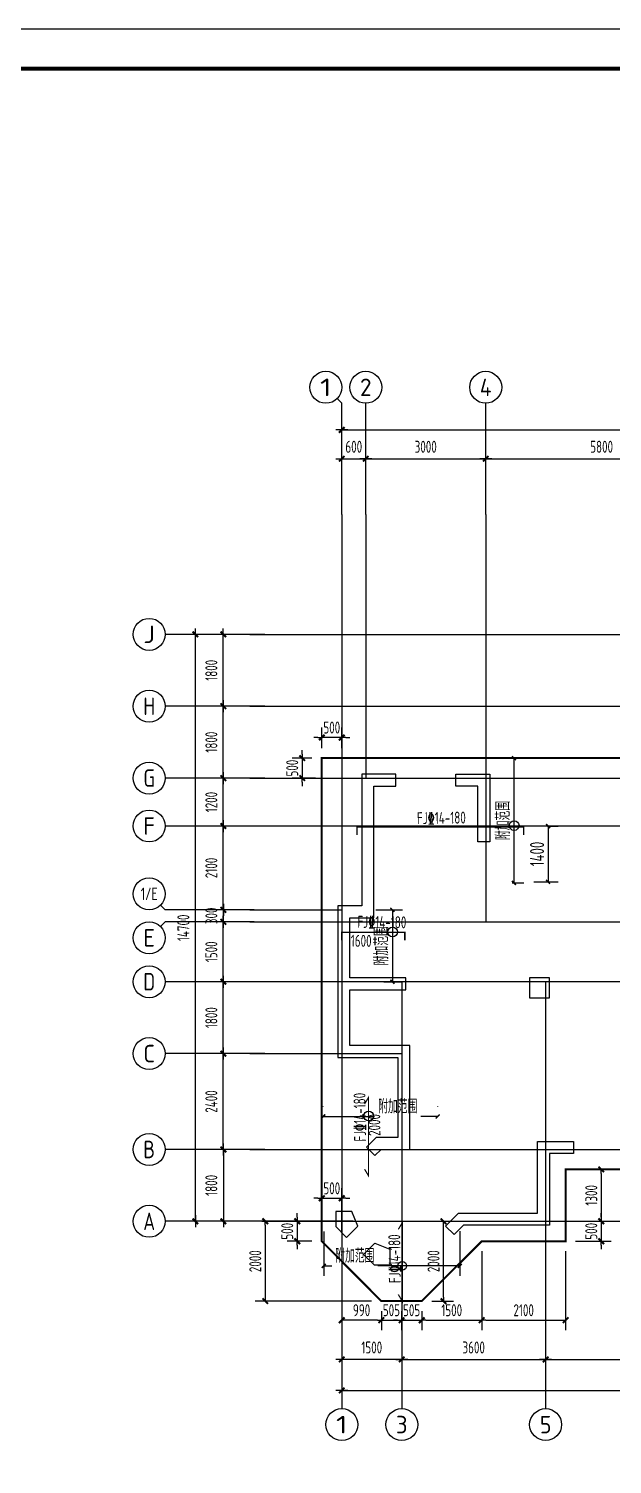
# Model space of a CAD drawing. Extents: x 627893 to 789462, y -407363 to 145317.
# Drawn here: x 666443 to 681040, y -303129 to -267174 of the extents above; entities that cross this region are included whole.
import ezdxf
from ezdxf.enums import TextEntityAlignment as Align

# ---------------------------------------------------------------- set-up
doc = ezdxf.new("R2010")
doc.units = 0
doc.header["$LTSCALE"] = 100
doc.layers.get('0').update_dxf_attribs({"linetype": 'CONTINUOUS'})
doc.layers.get('Defpoints').update_dxf_attribs({"linetype": 'CONTINUOUS'})
for name, color, linetype in [('AXIS', 3, 'CONTINUOUS'), ('AXIS_TEXT', 7, 'CONTINUOUS'), ('COLU', 255, 'CONTINUOUS'), ('DIM', 3, 'CONTINUOUS'), ('dim-wall', 7, 'CONTINUOUS'), ('dote', 253, 'CONTINUOUS'), ('WALL', 255, 'CONTINUOUS'), ('Z-CT', 2, 'CONTINUOUS'), ('图框', 254, 'CONTINUOUS'), ('支座钢筋标注', 173, 'CONTINUOUS'), ('板底钢筋', 24, 'CONTINUOUS'), ('楼板负筋钢筋', 1, 'CONTINUOUS')]:
    doc.layers.add(name, color=color, linetype=linetype)
doc.styles.add('_TCH_AXIS', font='tssdeng.shx', dxfattribs={"width": 0.7, "bigfont": 'tssdchn.shx'})
doc.styles.add('COMPLEX', font='tssdeng.shx', dxfattribs={"width": 0.7, "bigfont": 'tssdchn.shx'})
doc.styles.add('dim_font', font='tssdeng.shx', dxfattribs={"width": 0.7, "bigfont": 'tssdchn.shx'})
doc.styles.add('Jgcad-DIM', font='tssdeng.shx', dxfattribs={"width": 0.7, "bigfont": 'tssdchn.shx'})
doc.styles.get("Standard").update_dxf_attribs({"font": 'tssdeng.shx', "width": 0.7, "bigfont": 'tssdchn.shx'})
doc.styles.add('TSSD_Dimension', font='Tssdeng.shx', dxfattribs={"width": 0.7, "bigfont": 'tssdchn.shx'})
doc.dimstyles.new('DIMN', dxfattribs={"dimtxt": 300, "dimasz": 1, "dimexe": 250, "dimexo": 300, "dimgap": 150, "dimtad": 1, "dimdec": 0, "dimzin": 0, "dimdsep": 46, "dimtxsty": 'dim_font', "dimblk": '_DIMX', "dimcen": 0.09, "dimclrt": 7, "dimadec": 0, "dimazin": 0, "dimtfac": 1, "dimtdec": 0, "dimtix": 1, "dimtmove": 2, "dimatfit": 3, "dimldrblk": '_DIMX', "dimfxl": 250, "dimtolj": 1, "dimtzin": 0, "dimarcsym": 0})
doc.dimstyles.new('JGCAD_100_117', dxfattribs={"dimtxt": 351, "dimasz": 100, "dimexe": 250, "dimexo": 250, "dimgap": 100, "dimtad": 1, "dimdec": 0, "dimdsep": 46, "dimtxsty": 'Jgcad-DIM', "dimblk1": 'ARCHTICK', "dimblk2": 'ARCHTICK', "dimsah": 1, "dimcen": 0.09, "dimclre": 7, "dimclrt": 1, "dimadec": 3, "dimazin": 0, "dimtfac": 1, "dimtdec": 4, "dimtix": 1, "dimtofl": 0, "dimtmove": 2, "dimatfit": 3, "dimfxl": 1, "dimtolj": 1, "dimtzin": 0, "dimarcsym": 0})
doc.dimstyles.new('TSSD_100_100$0', dxfattribs={"dimtxt": 300, "dimasz": 100, "dimexe": 250, "dimexo": 250, "dimgap": 100, "dimtad": 1, "dimdec": 0, "dimzin": 0, "dimdsep": 46, "dimtxsty": 'TSSD_Dimension', "dimblk": '_TSDBK', "dimblk1": '_TSDBK', "dimblk2": '_TSDBK', "dimsah": 1, "dimcen": 0, "dimclrt": 7, "dimadec": 0, "dimazin": 0, "dimtfac": 1, "dimtdec": 0, "dimtix": 1, "dimtmove": 2, "dimatfit": 3, "dimldrblk": '_TSDBK', "dimfxl": 1, "dimtolj": 1, "dimtzin": 0, "dimarcsym": 0})

# ---------------------------------------------------------------- blocks, each defined once
blk = doc.blocks.new('_AXISO')
blk.add_circle((0, 0), 0.5)
at = {"layer": 'AXIS_TEXT', "style": 'COMPLEX', "width": 1.041667}
blk.add_attdef('A', text='', height=0.56, dxfattribs=at).set_placement((-0.25, -0.28), (0.25, -0.28), align=Align.FIT)
blk = doc.blocks.new('_DIMX')
blk.add_line((-150, 0), (150, 0))
at = {"const_width": 50}
blk.add_lwpolyline([(-70, -70), (70, 70)], dxfattribs=at)
blk = doc.blocks.new('*D703')
at = {"layer": 'AXIS', "color": 0, "lineweight": -2}
for p, q in [((671700, -289243), (671061, -289243)), ((671311, -289242), (671311, -289241)), ((671311, -289543), (671311, -289243)), ((671700, -289543), (671061, -289543)), ((671311, -289544), (671311, -289545))]:
    blk.add_line(p, q, dxfattribs=at)
at = {"layer": 'Defpoints', "color": 0}
for p in [(671311, -289243), (672000, -289243), (672000, -289543)]:
    blk.add_point(p, dxfattribs=at)
at = {"layer": 'AXIS', "color": 0, "lineweight": -2}
for p, rotation in [((671311, -289243), 270), ((671311, -289543), 90)]:
    blk.add_blockref('_DIMX', p, dxfattribs=dict(at, rotation=rotation))
at = {"layer": 'AXIS', "color": 7, "insert": (671011, -289393), "char_height": 300, "attachment_point": 5, "rotation": 90, "style": 'dim_font'}
blk.add_mtext('\\A1;300', dxfattribs=at)
blk = doc.blocks.new('*D705')
at = {"layer": 'AXIS', "color": 0, "lineweight": -2}
for p, q in [((671971, -295243), (671061, -295243)), ((671311, -295244), (671311, -297042)), ((671971, -297043), (671061, -297043))]:
    blk.add_line(p, q, dxfattribs=at)
at = {"layer": 'Defpoints', "color": 0}
for p in [(672271, -295243), (671311, -297043), (672271, -297043)]:
    blk.add_point(p, dxfattribs=at)
at = {"layer": 'AXIS', "color": 0, "lineweight": -2}
for p, rotation in [((671311, -295243), 90), ((671311, -297043), 270)]:
    blk.add_blockref('_DIMX', p, dxfattribs=dict(at, rotation=rotation))
at = {"layer": 'AXIS', "color": 7, "insert": (671011, -296143), "char_height": 300, "attachment_point": 5, "rotation": 90, "style": 'dim_font'}
blk.add_mtext('\\A1;1800', dxfattribs=at)
blk = doc.blocks.new('*D706')
at = {"layer": 'AXIS', "color": 0, "lineweight": -2}
for p, q in [((674274, -299743), (674274, -300753)), ((675774, -299743), (675774, -300753)), ((675773, -300503), (674275, -300503))]:
    blk.add_line(p, q, dxfattribs=at)
at = {"layer": 'Defpoints', "color": 0}
for p in [(674274, -299443), (675774, -299443), (674274, -300503)]:
    blk.add_point(p, dxfattribs=at)
at = {"layer": 'AXIS', "color": 0, "lineweight": -2, "rotation": 180}
blk.add_blockref('_DIMX', (674274, -300503), dxfattribs=at)
at = {"layer": 'AXIS', "color": 0, "lineweight": -2}
blk.add_blockref('_DIMX', (675774, -300503), dxfattribs=at)
at = {"layer": 'AXIS', "color": 7, "insert": (675024, -300203), "char_height": 300, "attachment_point": 5, "style": 'dim_font'}
blk.add_mtext('\\A1;1500', dxfattribs=at)
blk = doc.blocks.new('*D721')
at = {"layer": 'AXIS', "color": 0, "lineweight": -2}
for p, q in [((674274, -279042), (674274, -277694)), ((674874, -279042), (674874, -277694)), ((674273, -277944), (674272, -277944)), ((674274, -277944), (674874, -277944)), ((674875, -277944), (674876, -277944))]:
    blk.add_line(p, q, dxfattribs=at)
at = {"layer": 'Defpoints', "color": 0}
for p in [(674874, -277944), (674274, -279342), (674874, -279342)]:
    blk.add_point(p, dxfattribs=at)
at = {"layer": 'AXIS', "color": 0, "lineweight": -2}
blk.add_blockref('_DIMX', (674274, -277944), dxfattribs=at)
at = {"layer": 'AXIS', "color": 0, "lineweight": -2, "rotation": 180}
blk.add_blockref('_DIMX', (674874, -277944), dxfattribs=at)
at = {"layer": 'AXIS', "color": 7, "insert": (674574, -277644), "char_height": 300, "attachment_point": 5, "style": 'dim_font'}
blk.add_mtext('\\A1;600', dxfattribs=at)
blk = doc.blocks.new('A$C35F87531')
at = {"layer": '图框'}
blk.add_lwpolyline([(0, 0), (0, 59400), (84100, 59400), (84100, 0)], close=True, dxfattribs=at)
at = {"layer": '图框', "const_width": 100}
blk.add_lwpolyline([(2500, 1000), (83100, 1000), (83100, 58400), (2500, 58400)], close=True, dxfattribs=at)
blk = doc.blocks.new('_ArchTick')
at = {"color": 0, "linetype": 'ByBlock', "const_width": 0.4}
blk.add_lwpolyline([(-0.5, -0.5), (0.5, 0.5)], dxfattribs=at)
blk = doc.blocks.new('*D767')
at = {"layer": 'Defpoints', "color": 0}
for p in [(678412, -285443), (678284, -288568), (678582, -288568)]:
    blk.add_point(p, dxfattribs=at)
at = {"layer": 'dim-wall', "color": 0, "lineweight": -2}
blk.add_line((678582, -285443), (678582, -288568), dxfattribs=at)
at = {"layer": 'dim-wall', "color": 7, "lineweight": -2}
for p, q in [((678662, -285443), (678832, -285443)), ((678534, -288568), (678832, -288568))]:
    blk.add_line(p, q, dxfattribs=at)
at = {"layer": 'dim-wall', "color": 0, "lineweight": -2, "xscale": 100, "yscale": 100, "zscale": 100}
for p, rotation in [((678582, -285443), 90), ((678582, -288568), 270)]:
    blk.add_blockref('_ArchTick', p, dxfattribs=dict(at, rotation=rotation))
at = {"layer": 'dim-wall', "color": 1, "insert": (678307, -287006), "char_height": 351, "attachment_point": 5, "rotation": 90, "style": 'Jgcad-DIM'}
blk.add_mtext('\\A1;\\A1;\\A1;附加范围', dxfattribs=at)
blk = doc.blocks.new('*D772')
at = {"layer": 'Defpoints', "color": 0}
for p in [(673808, -294428), (676674, -294417), (676674, -294428)]:
    blk.add_point(p, dxfattribs=at)
at = {"layer": 'dim-wall', "color": 7, "lineweight": -2}
for p, q in [((673808, -294178), (673808, -294167)), ((676674, -294178), (676674, -294167))]:
    blk.add_line(p, q, dxfattribs=at)
at = {"layer": 'dim-wall', "color": 0, "lineweight": -2}
for p, q in [((673808, -294417), (675096, -294417)), ((676674, -294417), (676252, -294417))]:
    blk.add_line(p, q, dxfattribs=at)
at = {"layer": 'dim-wall', "color": 0, "lineweight": -2, "xscale": 100, "yscale": 100, "zscale": 100, "rotation": 180}
blk.add_blockref('_ArchTick', (673808, -294417), dxfattribs=at)
at = {"layer": 'dim-wall', "color": 0, "lineweight": -2, "xscale": 100, "yscale": 100, "zscale": 100}
blk.add_blockref('_ArchTick', (676674, -294417), dxfattribs=at)
at = {"layer": 'dim-wall', "color": 1, "insert": (675674, -294167), "char_height": 351, "attachment_point": 5, "style": 'Jgcad-DIM'}
blk.add_mtext('\\A1;\\A1;\\A1;\\A1;\\A1;附加范围', dxfattribs=at)
blk = doc.blocks.new('*D773')
at = {"layer": 'Defpoints', "color": 0}
for p in [(673823, -297046), (677224, -297043), (677224, -298159)]:
    blk.add_point(p, dxfattribs=at)
at = {"layer": 'dim-wall', "color": 7, "lineweight": -2}
for p, q in [((673823, -297296), (673823, -298409)), ((677224, -297293), (677224, -298409))]:
    blk.add_line(p, q, dxfattribs=at)
at = {"layer": 'dim-wall', "color": 0, "lineweight": -2}
for p, q in [((673823, -298159), (674022, -298159)), ((677224, -298159), (675178, -298159))]:
    blk.add_line(p, q, dxfattribs=at)
at = {"layer": 'dim-wall', "color": 0, "lineweight": -2, "xscale": 100, "yscale": 100, "zscale": 100, "rotation": 180}
blk.add_blockref('_ArchTick', (673823, -298159), dxfattribs=at)
at = {"layer": 'dim-wall', "color": 0, "lineweight": -2, "xscale": 100, "yscale": 100, "zscale": 100}
blk.add_blockref('_ArchTick', (677224, -298159), dxfattribs=at)
at = {"layer": 'dim-wall', "color": 1, "insert": (674600, -297907), "char_height": 351, "attachment_point": 5, "style": 'Jgcad-DIM'}
blk.add_mtext('\\A1;\\A1;\\A1;\\A1;附加范围', dxfattribs=at)
blk = doc.blocks.new('*D775')
at = {"layer": 'Defpoints', "color": 0}
for p in [(674874, -289243), (675074, -291043), (675540, -291043)]:
    blk.add_point(p, dxfattribs=at)
at = {"layer": 'dim-wall', "color": 7, "lineweight": -2}
for p, q in [((675124, -289243), (675790, -289243)), ((675324, -291043), (675790, -291043))]:
    blk.add_line(p, q, dxfattribs=at)
at = {"layer": 'dim-wall', "color": 0, "lineweight": -2}
blk.add_line((675540, -289243), (675540, -291043), dxfattribs=at)
at = {"layer": 'dim-wall', "color": 0, "lineweight": -2, "xscale": 100, "yscale": 100, "zscale": 100}
for p, rotation in [((675540, -289243), 90), ((675540, -291043), 270)]:
    blk.add_blockref('_ArchTick', p, dxfattribs=dict(at, rotation=rotation))
at = {"layer": 'dim-wall', "color": 1, "insert": (675264, -290143), "char_height": 351, "attachment_point": 5, "rotation": 90, "style": 'Jgcad-DIM'}
blk.add_mtext('\\A1;\\A1;\\A1;\\A1;附加范围', dxfattribs=at)
blk = doc.blocks.new('_TSDBK')
blk.add_line((-1, 0), (0, 0))
at = {"const_width": 0.5}
blk.add_lwpolyline([(-0.7, -0.7), (0.7, 0.7)], dxfattribs=at)
blk = doc.blocks.new('*D885')
at = {"layer": 'Defpoints', "color": 0}
for p in [(673774, -284927), (673774, -285443), (674274, -285443)]:
    blk.add_point(p, dxfattribs=at)
at = {"layer": 'DIM', "color": 0, "lineweight": -2}
for p, q in [((673774, -285193), (673774, -284677)), ((674274, -285193), (674274, -284677)), ((673674, -284927), (673574, -284927)), ((674274, -284927), (673774, -284927)), ((674374, -284927), (674474, -284927))]:
    blk.add_line(p, q, dxfattribs=at)
at = {"layer": 'DIM', "color": 0, "lineweight": -2, "xscale": 100, "yscale": 100, "zscale": 100}
blk.add_blockref('_TSDBK', (673774, -284927), dxfattribs=at)
at = {"layer": 'DIM', "color": 0, "lineweight": -2, "xscale": 100, "yscale": 100, "zscale": 100, "rotation": 180}
blk.add_blockref('_TSDBK', (674274, -284927), dxfattribs=at)
at = {"layer": 'DIM', "color": 7, "insert": (674024, -284677), "char_height": 300, "attachment_point": 5, "style": 'TSSD_Dimension'}
blk.add_mtext('\\A1;500', dxfattribs=at)
blk = doc.blocks.new('*D886')
at = {"layer": 'Defpoints', "color": 0}
for p in [(673774, -285443), (673284, -285943), (673869, -285943)]:
    blk.add_point(p, dxfattribs=at)
at = {"layer": 'DIM', "color": 0, "lineweight": -2}
for p, q in [((673524, -285443), (673034, -285443)), ((673284, -285343), (673284, -285243)), ((673284, -285443), (673284, -285943)), ((673619, -285943), (673034, -285943)), ((673284, -286043), (673284, -286143))]:
    blk.add_line(p, q, dxfattribs=at)
at = {"layer": 'DIM', "color": 0, "lineweight": -2, "xscale": 100, "yscale": 100, "zscale": 100}
for p, rotation in [((673284, -285443), 270), ((673284, -285943), 90)]:
    blk.add_blockref('_TSDBK', p, dxfattribs=dict(at, rotation=rotation))
at = {"layer": 'DIM', "color": 7, "insert": (673034, -285693), "char_height": 300, "attachment_point": 5, "rotation": 90, "style": 'TSSD_Dimension'}
blk.add_mtext('\\A1;500', dxfattribs=at)
blk = doc.blocks.new('*D887')
at = {"layer": 'Defpoints', "color": 0}
for p in [(673774, -297043), (673159, -297543), (673774, -297543)]:
    blk.add_point(p, dxfattribs=at)
at = {"layer": 'DIM', "color": 0, "lineweight": -2}
for p, q in [((673159, -296943), (673159, -296843)), ((673524, -297043), (672909, -297043)), ((673159, -297043), (673159, -297543)), ((673524, -297543), (672909, -297543)), ((673159, -297643), (673159, -297743))]:
    blk.add_line(p, q, dxfattribs=at)
at = {"layer": 'DIM', "color": 0, "lineweight": -2, "xscale": 100, "yscale": 100, "zscale": 100}
for p, rotation in [((673159, -297043), 270), ((673159, -297543), 90)]:
    blk.add_blockref('_TSDBK', p, dxfattribs=dict(at, rotation=rotation))
at = {"layer": 'DIM', "color": 7, "insert": (672909, -297293), "char_height": 300, "attachment_point": 5, "rotation": 90, "style": 'TSSD_Dimension'}
blk.add_mtext('\\A1;500', dxfattribs=at)
blk = doc.blocks.new('*D888')
at = {"layer": 'Defpoints', "color": 0}
for p in [(674274, -296467), (673774, -297543), (674274, -297543)]:
    blk.add_point(p, dxfattribs=at)
at = {"layer": 'DIM', "color": 0, "lineweight": -2}
for p, q in [((673774, -297293), (673774, -296217)), ((674274, -297293), (674274, -296217)), ((673674, -296467), (673574, -296467)), ((673774, -296467), (674274, -296467)), ((674374, -296467), (674474, -296467))]:
    blk.add_line(p, q, dxfattribs=at)
at = {"layer": 'DIM', "color": 0, "lineweight": -2, "xscale": 100, "yscale": 100, "zscale": 100}
blk.add_blockref('_TSDBK', (673774, -296467), dxfattribs=at)
at = {"layer": 'DIM', "color": 0, "lineweight": -2, "xscale": 100, "yscale": 100, "zscale": 100, "rotation": 180}
blk.add_blockref('_TSDBK', (674274, -296467), dxfattribs=at)
at = {"layer": 'DIM', "color": 7, "insert": (674024, -296217), "char_height": 300, "attachment_point": 5, "style": 'TSSD_Dimension'}
blk.add_mtext('\\A1;500', dxfattribs=at)
blk = doc.blocks.new('*D889')
at = {"layer": 'Defpoints', "color": 0}
for p in [(674274, -299043), (675264, -299043), (674274, -299521)]:
    blk.add_point(p, dxfattribs=at)
at = {"layer": 'DIM', "color": 0, "lineweight": -2}
for p, q in [((674274, -299293), (674274, -299771)), ((675264, -299293), (675264, -299771)), ((675164, -299521), (674374, -299521))]:
    blk.add_line(p, q, dxfattribs=at)
at = {"layer": 'DIM', "color": 0, "lineweight": -2, "xscale": 100, "yscale": 100, "zscale": 100, "rotation": 180}
blk.add_blockref('_TSDBK', (674274, -299521), dxfattribs=at)
at = {"layer": 'DIM', "color": 0, "lineweight": -2, "xscale": 100, "yscale": 100, "zscale": 100}
blk.add_blockref('_TSDBK', (675264, -299521), dxfattribs=at)
at = {"layer": 'DIM', "color": 7, "insert": (674769, -299271), "char_height": 300, "attachment_point": 5, "style": 'TSSD_Dimension'}
blk.add_mtext('\\A1;990', dxfattribs=at)
blk = doc.blocks.new('*D890')
at = {"layer": 'Defpoints', "color": 0}
for p in [(674808, -297043), (672360, -299043), (675264, -299043)]:
    blk.add_point(p, dxfattribs=at)
at = {"layer": 'DIM', "color": 0, "lineweight": -2}
for p, q in [((674558, -297043), (672110, -297043)), ((672360, -297143), (672360, -298943)), ((675014, -299043), (672110, -299043))]:
    blk.add_line(p, q, dxfattribs=at)
at = {"layer": 'DIM', "color": 0, "lineweight": -2, "xscale": 100, "yscale": 100, "zscale": 100}
for p, rotation in [((672360, -297043), 90), ((672360, -299043), 270)]:
    blk.add_blockref('_TSDBK', p, dxfattribs=dict(at, rotation=rotation))
at = {"layer": 'DIM', "color": 7, "insert": (672110, -298043), "char_height": 300, "attachment_point": 5, "rotation": 90, "style": 'TSSD_Dimension'}
blk.add_mtext('\\A1;2000', dxfattribs=at)
blk = doc.blocks.new('*D891')
at = {"layer": 'Defpoints', "color": 0}
for p in [(676274, -297043), (676819, -297043), (676274, -299043)]:
    blk.add_point(p, dxfattribs=at)
at = {"layer": 'DIM', "color": 0, "lineweight": -2}
for p, q in [((676524, -297043), (677069, -297043)), ((676819, -298943), (676819, -297143)), ((676524, -299043), (677069, -299043))]:
    blk.add_line(p, q, dxfattribs=at)
at = {"layer": 'DIM', "color": 0, "lineweight": -2, "xscale": 100, "yscale": 100, "zscale": 100}
for p, rotation in [((676819, -297043), 90), ((676819, -299043), 270)]:
    blk.add_blockref('_TSDBK', p, dxfattribs=dict(at, rotation=rotation))
at = {"layer": 'DIM', "color": 7, "insert": (676569, -298043), "char_height": 300, "attachment_point": 5, "rotation": 90, "style": 'TSSD_Dimension'}
blk.add_mtext('\\A1;2000', dxfattribs=at)
blk = doc.blocks.new('*D892')
at = {"layer": 'Defpoints', "color": 0}
for p in [(675264, -299043), (675769, -299043), (675769, -299521)]:
    blk.add_point(p, dxfattribs=at)
at = {"layer": 'DIM', "color": 0, "lineweight": -2}
for p, q in [((675264, -299293), (675264, -299771)), ((675769, -299293), (675769, -299771)), ((675164, -299521), (675064, -299521)), ((675264, -299521), (675769, -299521)), ((675869, -299521), (675969, -299521))]:
    blk.add_line(p, q, dxfattribs=at)
at = {"layer": 'DIM', "color": 0, "lineweight": -2, "xscale": 100, "yscale": 100, "zscale": 100}
blk.add_blockref('_TSDBK', (675264, -299521), dxfattribs=at)
at = {"layer": 'DIM', "color": 0, "lineweight": -2, "xscale": 100, "yscale": 100, "zscale": 100, "rotation": 180}
blk.add_blockref('_TSDBK', (675769, -299521), dxfattribs=at)
at = {"layer": 'DIM', "color": 7, "insert": (675516, -299271), "char_height": 300, "attachment_point": 5, "style": 'TSSD_Dimension'}
blk.add_mtext('\\A1;505', dxfattribs=at)
blk = doc.blocks.new('*D893')
at = {"layer": 'Defpoints', "color": 0}
for p in [(675769, -299043), (676274, -299043), (676274, -299521)]:
    blk.add_point(p, dxfattribs=at)
at = {"layer": 'DIM', "color": 0, "lineweight": -2}
for p, q in [((675769, -299293), (675769, -299771)), ((676274, -299293), (676274, -299771)), ((675669, -299521), (675569, -299521)), ((675769, -299521), (676274, -299521)), ((676374, -299521), (676474, -299521))]:
    blk.add_line(p, q, dxfattribs=at)
at = {"layer": 'DIM', "color": 0, "lineweight": -2, "xscale": 100, "yscale": 100, "zscale": 100}
blk.add_blockref('_TSDBK', (675769, -299521), dxfattribs=at)
at = {"layer": 'DIM', "color": 0, "lineweight": -2, "xscale": 100, "yscale": 100, "zscale": 100, "rotation": 180}
blk.add_blockref('_TSDBK', (676274, -299521), dxfattribs=at)
at = {"layer": 'DIM', "color": 7, "insert": (676021, -299271), "char_height": 300, "attachment_point": 5, "style": 'TSSD_Dimension'}
blk.add_mtext('\\A1;505', dxfattribs=at)
blk = doc.blocks.new('*D894')
at = {"layer": 'Defpoints', "color": 0}
for p in [(677774, -297543), (676274, -299043), (677774, -299521)]:
    blk.add_point(p, dxfattribs=at)
at = {"layer": 'DIM', "color": 0, "lineweight": -2}
for p, q in [((677774, -297793), (677774, -299771)), ((676274, -299293), (676274, -299771)), ((676374, -299521), (677674, -299521))]:
    blk.add_line(p, q, dxfattribs=at)
at = {"layer": 'DIM', "color": 0, "lineweight": -2, "xscale": 100, "yscale": 100, "zscale": 100, "rotation": 180}
blk.add_blockref('_TSDBK', (676274, -299521), dxfattribs=at)
at = {"layer": 'DIM', "color": 0, "lineweight": -2, "xscale": 100, "yscale": 100, "zscale": 100}
blk.add_blockref('_TSDBK', (677774, -299521), dxfattribs=at)
at = {"layer": 'DIM', "color": 7, "insert": (677024, -299271), "char_height": 300, "attachment_point": 5, "style": 'TSSD_Dimension'}
blk.add_mtext('\\A1;1500', dxfattribs=at)
blk = doc.blocks.new('*D895')
at = {"layer": 'Defpoints', "color": 0}
for p in [(677774, -297543), (679874, -297543), (679874, -299521)]:
    blk.add_point(p, dxfattribs=at)
at = {"layer": 'DIM', "color": 0, "lineweight": -2}
for p, q in [((677774, -297793), (677774, -299771)), ((679874, -297793), (679874, -299771)), ((677874, -299521), (679774, -299521))]:
    blk.add_line(p, q, dxfattribs=at)
at = {"layer": 'DIM', "color": 0, "lineweight": -2, "xscale": 100, "yscale": 100, "zscale": 100, "rotation": 180}
blk.add_blockref('_TSDBK', (677774, -299521), dxfattribs=at)
at = {"layer": 'DIM', "color": 0, "lineweight": -2, "xscale": 100, "yscale": 100, "zscale": 100}
blk.add_blockref('_TSDBK', (679874, -299521), dxfattribs=at)
at = {"layer": 'DIM', "color": 7, "insert": (678824, -299271), "char_height": 300, "attachment_point": 5, "style": 'TSSD_Dimension'}
blk.add_mtext('\\A1;2100', dxfattribs=at)
blk = doc.blocks.new('*D896')
at = {"layer": 'Defpoints', "color": 0}
for p in [(679874, -295743), (679874, -297043), (680766, -297043)]:
    blk.add_point(p, dxfattribs=at)
at = {"layer": 'DIM', "color": 0, "lineweight": -2}
for p, q in [((680124, -295743), (681016, -295743)), ((680766, -295843), (680766, -296943)), ((680124, -297043), (681016, -297043))]:
    blk.add_line(p, q, dxfattribs=at)
at = {"layer": 'DIM', "color": 0, "lineweight": -2, "xscale": 100, "yscale": 100, "zscale": 100}
for p, rotation in [((680766, -295743), 90), ((680766, -297043), 270)]:
    blk.add_blockref('_TSDBK', p, dxfattribs=dict(at, rotation=rotation))
at = {"layer": 'DIM', "color": 7, "insert": (680516, -296393), "char_height": 300, "attachment_point": 5, "rotation": 90, "style": 'TSSD_Dimension'}
blk.add_mtext('\\A1;1300', dxfattribs=at)
blk = doc.blocks.new('*D897')
at = {"layer": 'Defpoints', "color": 0}
for p in [(679874, -297043), (679874, -297543), (680766, -297543)]:
    blk.add_point(p, dxfattribs=at)
at = {"layer": 'DIM', "color": 0, "lineweight": -2}
for p, q in [((680766, -296943), (680766, -296843)), ((680124, -297043), (681016, -297043)), ((680766, -297043), (680766, -297543)), ((680124, -297543), (681016, -297543)), ((680766, -297643), (680766, -297743))]:
    blk.add_line(p, q, dxfattribs=at)
at = {"layer": 'DIM', "color": 0, "lineweight": -2, "xscale": 100, "yscale": 100, "zscale": 100}
for p, rotation in [((680766, -297043), 270), ((680766, -297543), 90)]:
    blk.add_blockref('_TSDBK', p, dxfattribs=dict(at, rotation=rotation))
at = {"layer": 'DIM', "color": 7, "insert": (680516, -297293), "char_height": 300, "attachment_point": 5, "rotation": 90, "style": 'TSSD_Dimension'}
blk.add_mtext('\\A1;500', dxfattribs=at)
blk = doc.blocks.new('*D931')
at = {"layer": 'Defpoints', "color": 0}
for p in [(679174, -287143), (678832, -288543), (679435, -288543)]:
    blk.add_point(p, dxfattribs=at)
at = {"layer": 'dim-wall', "color": 7, "lineweight": -2}
for p, q in [((679424, -287143), (679685, -287143)), ((679082, -288543), (679685, -288543))]:
    blk.add_line(p, q, dxfattribs=at)
at = {"layer": 'dim-wall', "color": 0, "lineweight": -2}
blk.add_line((679435, -287143), (679435, -288543), dxfattribs=at)
at = {"layer": 'dim-wall', "color": 0, "lineweight": -2, "xscale": 100, "yscale": 100, "zscale": 100}
for p, rotation in [((679435, -287143), 90), ((679435, -288543), 270)]:
    blk.add_blockref('_ArchTick', p, dxfattribs=dict(at, rotation=rotation))
at = {"layer": 'dim-wall', "color": 1, "insert": (679159, -287843), "char_height": 351, "attachment_point": 5, "rotation": 90, "style": 'Jgcad-DIM'}
blk.add_mtext('\\A1;1400', dxfattribs=at)

msp = doc.modelspace()

# ---------------------------------------------------------------- linework, layer by layer
at = {"layer": 'AXIS'}
for p, q in [((674274, -276555.5), (674156.9, -276438.4)), ((674274, -279342.3), (674274, -276555.5)), ((674874, -279342.3), (674874, -276555.5)), ((677874, -279342.3), (677874, -276555.5)), ((672349.3, -282343.3), (669855.9, -282343.3)), ((672349.3, -284143.3), (669855.9, -284143.3)), ((672349.3, -285943.3), (669855.9, -285943.3)), ((672349.3, -287143.3), (669855.9, -287143.3)), ((669855.9, -289243.3), (669738.8, -289126.2)), ((672078.6, -289243.3), (669855.9, -289243.3)), ((669855.9, -289543.3), (669738.8, -289660.5)), ((672078.6, -289543.3), (669855.9, -289543.3)), ((672349.3, -291043.3), (669855.9, -291043.3)), ((672349.3, -292843.3), (669855.9, -292843.3)), ((672349.3, -295243.3), (669855.9, -295243.3)), ((672349.3, -297043.3), (669855.9, -297043.3)), ((674274, -299443.3), (674274, -301735.2)), ((675774, -299443.3), (675774, -301735.2)), ((679374, -299443.3), (679374, -301735.2))]:
    msp.add_line(p, q, dxfattribs=at)
at = {"layer": 'COLU'}
for points in [[(679474, -291443.3), (679474, -290943.3), (678974, -290943.3), (678974, -291443.3)], [(674394.5, -297447.2), (674677.3, -297164.4), (674524, -296794.3), (674124, -296794.3), (674124, -297176.8)], [(674820.1, -297872.9), (675103, -297590), (675473, -297743.3), (675473, -298143.3), (675090.6, -298143.3)]]:
    msp.add_lwpolyline(points, close=True, dxfattribs=at)
at = {"layer": 'dim-wall'}
for centre, radius in [((678586.3, -287131.2), 121.8), ((675544.2, -289795.2), 121.8), ((674948.4, -294405.2), 121.8), ((675788.1, -298158.8), 108.9)]:
    msp.add_circle(centre, radius, dxfattribs=at)
at = {"layer": 'dote'}
for p, q in [((674274, -279342.3), (674274, -299443.3)), ((674874, -279342.3), (674874, -285943.3)), ((677874, -279342.3), (677874, -289543.3)), ((671970.6, -282343.3), (726174, -282343.3)), ((671970.6, -284143.3), (726174, -284143.3)), ((671970.6, -285943.3), (726174, -285943.3)), ((688474, -287143.3), (671970.6, -287143.3)), ((671970.6, -289243.3), (674274, -289243.3)), ((671970.6, -289543.3), (726174, -289543.3)), ((726174, -291043.3), (671970.6, -291043.3)), ((675774, -291043.3), (675774, -299443.3)), ((679374, -291043.3), (679374, -299443.3)), ((671970.6, -292843.3), (675774, -292843.3)), ((671970.6, -295243.3), (726174, -295243.3)), ((672270.6, -297043.3), (726174, -297043.3))]:
    msp.add_line(p, q, dxfattribs=at)
at = {"layer": 'WALL'}
for points in [[(675256.3, -295243.3), (675974, -295243.3), (675974, -292643.3), (674474, -292643.3), (674474, -291243.3), (675874, -291243.3), (675874, -290943.3), (674474, -290943.3), (674474, -289443.3), (675074, -289443.3), (675074, -286143.3), (675624, -286143.3), (675624, -285843.3), (674774, -285843.3), (674774, -289143.3), (674174, -289143.3), (674174, -292943.3), (675674, -292943.3), (675674, -294943.3), (675132, -294943.3), (674890.6, -295184.7), (675102.8, -295396.8)], [(677674, -287543.3), (677674, -286143.3), (677124, -286143.3), (677124, -285843.3), (677974, -285843.3), (677974, -287543.3)], [(676870.5, -297164.6), (677191.8, -296843.3), (679174, -296843.3), (679174, -295043.3), (680074, -295043.3), (680074, -295343.3), (679474, -295343.3), (679474, -297143.3), (677316.1, -297143.3), (677082.6, -297376.8)]]:
    msp.add_lwpolyline(points, close=True, dxfattribs=at)
at = {"layer": 'Z-CT', "const_width": 50}
msp.add_lwpolyline([(719074, -295743.3), (704474, -295743.3), (704474, -297543.3), (694474, -297543.3), (694474, -295743.3), (679874, -295743.3), (679874, -297543.3), (677774, -297543.3), (676274, -299043.3), (675263.7, -299043.3), (673774, -297543.3), (673774, -285443.3), (683174, -285443.3), (683174, -283643.3), (685274, -283643.3), (685274, -281843.3), (689074, -281843.3), (689074, -283643.3), (691174, -283643.3), (691174, -285443.3), (707774, -285443.3)], dxfattribs=at)
at = {"layer": '板底钢筋', "const_width": 30}
for points in [[(674844.1, -295738.5), (674944.1, -295905.1), (674944.1, -293941.3), (674844.1, -294108)], [(675688.1, -298876.3), (675788.1, -299042.9), (675788.1, -297079.1), (675688.1, -297245.8)]]:
    msp.add_lwpolyline(points, dxfattribs=at)
at = {"layer": '楼板负筋钢筋', "const_width": 35}
for points in [[(674656.5, -287367.3), (674656.5, -287167.3), (678821.1, -287167.3), (678821.1, -287367.3)], [(674274, -290007.3), (674274, -289807.3), (675851.7, -289807.3), (675851.7, -290007.3)]]:
    msp.add_lwpolyline(points, dxfattribs=at)

# ---------------------------------------------------------------- block references
at = {"layer": 'AXIS'}
ref = msp.add_blockref('_AXISO', (673874, -276155.5), dxfattribs=dict(at, xscale=800, yscale=800, zscale=800))
ref.add_attrib('A', '1', dxfattribs={"layer": 'AXIS_TEXT', "height": 438.4, "style": '_TCH_AXIS', "width": 2.8}).set_placement((673727.9, -276374.7), (674020.1, -276374.7), align=Align.FIT)
ref = msp.add_blockref('_AXISO', (674874, -276155.5), dxfattribs=dict(at, xscale=800, yscale=800, zscale=800))
ref.add_attrib('A', '2', dxfattribs={"layer": 'AXIS_TEXT', "height": 438.4, "style": '_TCH_AXIS', "width": 1.238095}).set_placement((674727.9, -276374.7), (675020.1, -276374.7), align=Align.FIT)
ref = msp.add_blockref('_AXISO', (677874, -276155.5), dxfattribs=dict(at, xscale=800, yscale=800, zscale=800))
ref.add_attrib('A', '4', dxfattribs={"layer": 'AXIS_TEXT', "height": 438.4, "style": '_TCH_AXIS', "width": 1.155556}).set_placement((677727.9, -276374.7), (678020.1, -276374.7), align=Align.FIT)
ref = msp.add_blockref('_AXISO', (669455.9, -282343.3), dxfattribs=dict(at, xscale=800, yscale=800, zscale=800))
ref.add_attrib('A', 'J', dxfattribs={"layer": 'AXIS_TEXT', "height": 438.4, "style": '_TCH_AXIS', "width": 1.733333}).set_placement((669309.8, -282562.5), (669602.1, -282562.5), align=Align.FIT)
ref = msp.add_blockref('_AXISO', (669455.9, -284143.3), dxfattribs=dict(at, xscale=800, yscale=800, zscale=800))
ref.add_attrib('A', 'H', dxfattribs={"layer": 'AXIS_TEXT', "height": 438.4, "style": '_TCH_AXIS', "width": 1.238095}).set_placement((669309.8, -284362.5), (669602.1, -284362.5), align=Align.FIT)
ref = msp.add_blockref('_AXISO', (669455.9, -285943.3), dxfattribs=dict(at, xscale=800, yscale=800, zscale=800))
ref.add_attrib('A', 'G', dxfattribs={"layer": 'AXIS_TEXT', "height": 438.4, "style": '_TCH_AXIS', "width": 1.155556}).set_placement((669309.8, -286162.5), (669602.1, -286162.5), align=Align.FIT)
ref = msp.add_blockref('_AXISO', (669455.9, -287143.3), dxfattribs=dict(at, xscale=800, yscale=800, zscale=800))
ref.add_attrib('A', 'F', dxfattribs={"layer": 'AXIS_TEXT', "height": 438.4, "style": '_TCH_AXIS', "width": 1.333333}).set_placement((669309.8, -287362.5), (669602.1, -287362.5), align=Align.FIT)
ref = msp.add_blockref('_AXISO', (669455.9, -288843.3), dxfattribs=dict(at, xscale=800, yscale=800, zscale=800))
ref.add_attrib('A', '1/E', dxfattribs={"layer": 'AXIS_TEXT', "height": 315.75, "style": '_TCH_AXIS', "width": 0.679739}).set_placement((669245.4, -289001.2), (669666.4, -289001.2), align=Align.FIT)
ref = msp.add_blockref('_AXISO', (669455.9, -289943.3), dxfattribs=dict(at, xscale=800, yscale=800, zscale=800))
ref.add_attrib('A', 'E', dxfattribs={"layer": 'AXIS_TEXT', "height": 438.4, "style": '_TCH_AXIS', "width": 1.333333}).set_placement((669309.8, -290162.5), (669602.1, -290162.5), align=Align.FIT)
ref = msp.add_blockref('_AXISO', (669455.9, -289943.3), dxfattribs=dict(at, xscale=800, yscale=800, zscale=800))
ref.add_attrib('A', 'E', dxfattribs={"layer": 'AXIS_TEXT', "height": 438.4, "style": '_TCH_AXIS', "width": 1.333333}).set_placement((669309.8, -290162.5), (669602.1, -290162.5), align=Align.FIT)
ref = msp.add_blockref('_AXISO', (669455.9, -291043.3), dxfattribs=dict(at, xscale=800, yscale=800, zscale=800))
ref.add_attrib('A', 'D', dxfattribs={"layer": 'AXIS_TEXT', "height": 438.4, "style": '_TCH_AXIS', "width": 1.238095}).set_placement((669309.8, -291262.5), (669602.1, -291262.5), align=Align.FIT)
ref = msp.add_blockref('_AXISO', (669455.9, -292843.3), dxfattribs=dict(at, xscale=800, yscale=800, zscale=800))
ref.add_attrib('A', 'C', dxfattribs={"layer": 'AXIS_TEXT', "height": 438.4, "style": '_TCH_AXIS', "width": 1.155556}).set_placement((669309.8, -293062.5), (669602.1, -293062.5), align=Align.FIT)
ref = msp.add_blockref('_AXISO', (669455.9, -295243.3), dxfattribs=dict(at, xscale=800, yscale=800, zscale=800))
ref.add_attrib('A', 'B', dxfattribs={"layer": 'AXIS_TEXT', "height": 438.4, "style": '_TCH_AXIS', "width": 1.238095}).set_placement((669309.8, -295462.5), (669602.1, -295462.5), align=Align.FIT)
ref = msp.add_blockref('_AXISO', (669455.9, -297043.3), dxfattribs=dict(at, xscale=800, yscale=800, zscale=800))
ref.add_attrib('A', 'A', dxfattribs={"layer": 'AXIS_TEXT', "height": 438.4, "style": '_TCH_AXIS', "width": 1.083333}).set_placement((669309.8, -297262.5), (669602.1, -297262.5), align=Align.FIT)
ref = msp.add_blockref('_AXISO', (674274, -302135.2), dxfattribs=dict(at, xscale=800, yscale=800, zscale=800))
ref.add_attrib('A', '1', dxfattribs={"layer": 'AXIS_TEXT', "height": 438.4, "style": '_TCH_AXIS', "width": 3.466667}).set_placement((674127.9, -302354.4), (674420.1, -302354.4), align=Align.FIT)
ref = msp.add_blockref('_AXISO', (675774, -302135.2), dxfattribs=dict(at, xscale=800, yscale=800, zscale=800))
ref.add_attrib('A', '3', dxfattribs={"layer": 'AXIS_TEXT', "height": 438.4, "style": '_TCH_AXIS', "width": 1.238095}).set_placement((675627.9, -302354.4), (675920.1, -302354.4), align=Align.FIT)
ref = msp.add_blockref('_AXISO', (679374, -302135.2), dxfattribs=dict(at, xscale=800, yscale=800, zscale=800))
ref.add_attrib('A', '5', dxfattribs={"layer": 'AXIS_TEXT', "height": 438.4, "style": '_TCH_AXIS', "width": 1.238095}).set_placement((679227.9, -302354.4), (679520.1, -302354.4), align=Align.FIT)
at = {"layer": '图框'}
msp.add_blockref('A$C35F87531', (657905.8, -326574.4), dxfattribs=at)

# ---------------------------------------------------------------- texts
at = {"layer": '支座钢筋标注', "color": 47, "width": 0.7}
for s, rotation, p in [('FJ%%13214-180', 0.81971, (676157.3, -287098.7)), ('FJ%%13214-180', 359.30323, (674665.7, -289691.8)), ('1600', 359.30323, (674497.9, -290165.8)), ('FJ%%13214-180', 90.81971, (674884, -295044.2)), ('2000', 90.81971, (675243.4, -294903.1)), ('FJ%%13214-180', 90.81971, (675753.6, -298590))]:
    msp.add_text(s, height=300, rotation=rotation, dxfattribs=at).set_placement(p)

# ---------------------------------------------------------------- dimensions: what is measured, and where the dimension line sits
at = {"layer": 'AXIS'}
for base, p1, p2 in [((724074, -277223.8), (674274, -279342.3), (724074, -279342.3)), ((677874, -277944.4), (674874, -279342.3), (677874, -279342.3)), ((683674, -277944.4), (677874, -279342.3), (683674, -279342.3)), ((724074, -301278.2), (674274, -299443.3), (724074, -299443.3)), ((679374, -300503.1), (675774, -299443.3), (679374, -299443.3)), ((683874, -300503.1), (679374, -299443.3), (683874, -299443.3))]:
    msp.add_linear_dim(base=base, p1=p1, p2=p2, dimstyle='DIMN', dxfattribs=at).render()
dim = msp.add_linear_dim(base=(674874, -277944.4), p1=(674274, -279342.3), p2=(674874, -279342.3), dimstyle='DIMN', dxfattribs=at)
dim.commit()
dim.dimension.update_dxf_attribs({"geometry": '*D721', "text_midpoint": (674574, -277644.4)})
for base, p1, p2 in [((670610.9, -282343.3), (672270.6, -297043.3), (672270.6, -282343.3)), ((671310.9, -282343.3), (672270.6, -284143.3), (672270.6, -282343.3)), ((671310.9, -284143.3), (672270.6, -285943.3), (672270.6, -284143.3)), ((671310.9, -285943.3), (672270.6, -287143.3), (672270.6, -285943.3)), ((671310.9, -287143.3), (671999.9, -289243.3), (671999.9, -287143.3)), ((671310.9, -289543.3), (672270.6, -291043.3), (672270.6, -289543.3)), ((671310.9, -291043.3), (672270.6, -292843.3), (672270.6, -291043.3)), ((671310.9, -292843.3), (672270.6, -295243.3), (672270.6, -292843.3))]:
    msp.add_linear_dim(base=base, p1=p1, p2=p2, angle=90, dimstyle='DIMN', dxfattribs=at).render()
for base, p1, p2, angle, picture, middle in [((671310.9, -289243.3), (671999.9, -289543.3), (671999.9, -289243.3), 90, '*D703', (671010.9, -289393.3)), ((671310.9, -297043.3), (672270.6, -295243.3), (672270.6, -297043.3), 90, '*D705', (671010.9, -296143.3)), ((674274, -300503.1), (675774, -299443.3), (674274, -299443.3), 180, '*D706', (675024, -300203.1))]:
    dim = msp.add_linear_dim(base=base, p1=p1, p2=p2, angle=angle, dimstyle='DIMN', dxfattribs=at)
    dim.commit()
    dim.dimension.update_dxf_attribs({"geometry": picture, "text_midpoint": middle})
at = {"layer": 'DIM'}
for base, p1, p2, picture, middle in [((673774, -284927.1), (674274, -285443.3), (673774, -285443.3), '*D885', (674024, -284677.1)), ((674274, -296467.1), (673774, -297543.3), (674274, -297543.3), '*D888', (674024, -296217.1)), ((677774, -299521.1), (676274, -299043.3), (677774, -297543.3), '*D894', (677024, -299271.1)), ((679874, -299521.1), (677774, -297543.3), (679874, -297543.3), '*D895', (678824, -299271.1)), ((674274, -299521.1), (675263.7, -299043.3), (674274, -299043.3), '*D889', (674768.9, -299271.1)), ((675768.9, -299521.1), (675263.7, -299043.3), (675768.9, -299043.3), '*D892', (675516.3, -299271.1)), ((676274, -299521.1), (675768.9, -299043.3), (676274, -299043.3), '*D893', (676021.4, -299271.1))]:
    dim = msp.add_linear_dim(base=base, p1=p1, p2=p2, dimstyle='TSSD_100_100$0', dxfattribs=at)
    dim.commit()
    dim.dimension.update_dxf_attribs({"geometry": picture, "text_midpoint": middle})
for base, p1, p2, picture, middle in [((673283.8, -285943.3), (673774, -285443.3), (673869.5, -285943.3), '*D886', (673033.8, -285693.3)), ((680766, -297043.3), (679874, -295743.3), (679874, -297043.3), '*D896', (680516, -296393.3)), ((672360.3, -299043.3), (674807.8, -297043.3), (675263.7, -299043.3), '*D890', (672110.3, -298043.3)), ((673159.3, -297543.3), (673774, -297043.3), (673774, -297543.3), '*D887', (672909.3, -297293.3)), ((676818.6, -297043.3), (676274, -299043.3), (676274, -297043.3), '*D891', (676568.6, -298043.3)), ((680766, -297543.3), (679874, -297043.3), (679874, -297543.3), '*D897', (680516, -297293.3))]:
    dim = msp.add_linear_dim(base=base, p1=p1, p2=p2, angle=90, dimstyle='TSSD_100_100$0', dxfattribs=at)
    dim.commit()
    dim.dimension.update_dxf_attribs({"geometry": picture, "text_midpoint": middle})
at = {"layer": 'dim-wall'}
for base, p1, p2, text, picture, middle in [((678582, -288568.3), (678412, -285443.3), (678284, -288568.3), '\\A1;\\A1;附加范围', '*D767', (678306.5, -287005.8)), ((675539.8, -291043.3), (674874, -289243.3), (675074, -291043.3), '\\A1;\\A1;\\A1;附加范围', '*D775', (675264.3, -290143.3))]:
    dim = msp.add_linear_dim(base=base, p1=p1, p2=p2, angle=90, text=text, dimstyle='JGCAD_100_117', dxfattribs=at)
    dim.commit()
    dim.dimension.update_dxf_attribs({"geometry": picture, "text_midpoint": middle})
dim = msp.add_linear_dim(base=(679434.6, -288543.3), p1=(679173.6, -287143.3), p2=(678832, -288543.3), angle=90, dimstyle='JGCAD_100_117', dxfattribs=at)
dim.commit()
dim.dimension.update_dxf_attribs({"geometry": '*D931', "text_midpoint": (679159.1, -287843.3)})
for base, p1, p2, text, picture, middle in [((676674, -294417.3), (673807.9, -294427.7), (676674, -294427.7), '\\A1;\\A1;\\A1;\\A1;附加范围', '*D772', (675674, -294167.3)), ((677224, -298158.8), (673823, -297046.3), (677224, -297043.3), '\\A1;\\A1;\\A1;附加范围', '*D773', (674600.2, -297907.2))]:
    dim = msp.add_linear_dim(base=base, p1=p1, p2=p2, text=text, dimstyle='JGCAD_100_117', dxfattribs=at)
    dim.commit()
    dim.dimension.update_dxf_attribs({"geometry": picture, "text_midpoint": middle, "dimtype": 160})

doc.saveas('drawing.dxf')
